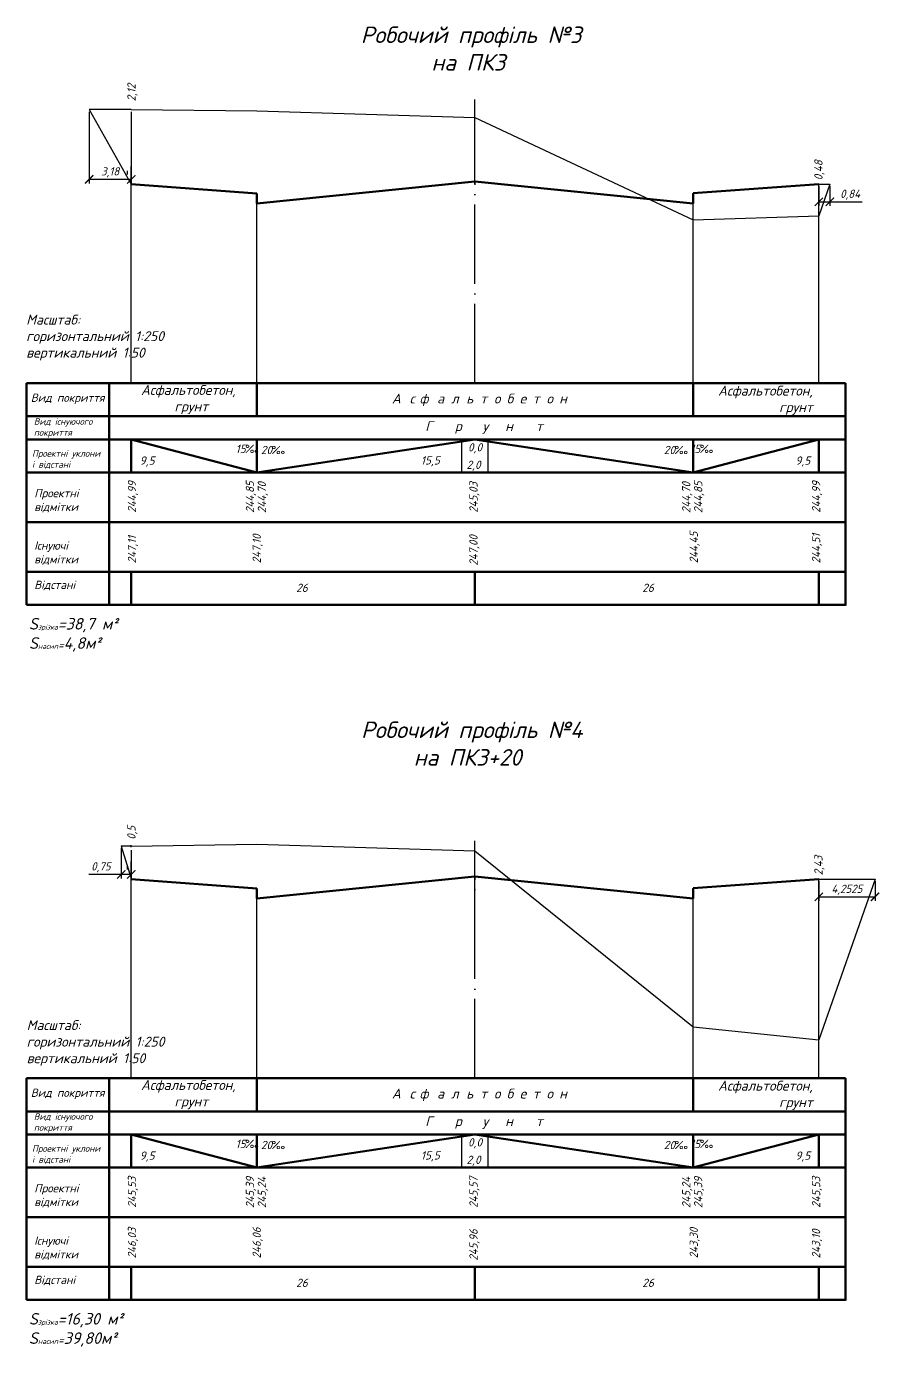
# Model space of a CAD drawing. Header units: millimetres. Extents: x -2825 to 30098, y -1816 to 5947.
# Drawn here: x -2579.9 to -2321.8, y -1810.5 to -1411.2 of the extents above; entities that cross this region are included whole.
import ezdxf

# ---------------------------------------------------------------- set-up
doc = ezdxf.new("R2010")
doc.units = ezdxf.units.MM
doc.linetypes.add('ACAD_ISO04W100', pattern=[30, 24, -3, 0, -3])
doc.layers.add('ІСНУЮЧА', color=80, linetype='Continuous')
doc.styles.add('GOST-2.304_Type-B_italic', font='GOST Common Italic.ttf')
doc.styles.add('Креслярський', font='isocpeui.ttf')
doc.styles.add('профили', font='isocpeui.ttf')
doc.dimstyles.new('Копия(2) ISO-25', dxfattribs={"dimscale": 0, "dimtxt": 2.5, "dimasz": 2.5, "dimexe": 1.25, "dimexo": 0.625, "dimtad": 1, "dimdec": 4, "dimlfac": 0.25, "dimtxsty": 'GOST-2.304_Type-B_italic', "dimblk": 'ARCHTICK', "dimcen": 2.5, "dimadec": 0, "dimazin": 0, "dimtfac": 1, "dimtdec": 4, "dimtmove": 0, "dimatfit": 3, "dimldrblk": 'DOT', "dimfxl": 1, "dimarcsym": 0})

# ---------------------------------------------------------------- blocks, each defined once
blk = doc.blocks.new('_ArchTick')
at = {"color": 0, "linetype": 'ByBlock', "const_width": 0.15}
blk.add_lwpolyline([(-0.5, -0.5), (0.5, 0.5)], dxfattribs=at)
blk = doc.blocks.new('*D749')
at = {"color": 0, "lineweight": -2, "transparency": 16777216}
for p, q in [((-2340.15, -1459.52), (-2340.15, -1465.45)), ((-2336.79, -1459.52), (-2336.79, -1465.45)), ((-2340.15, -1464.2), (-2336.79, -1464.2)), ((-2336.79, -1464.2), (-2327.03, -1464.2))]:
    blk.add_line(p, q, dxfattribs=at)
at = {"layer": 'Defpoints', "color": 0, "transparency": 16777216}
for p in [(-2340.15, -1458.89), (-2336.79, -1458.89), (-2336.79, -1464.2)]:
    blk.add_point(p, dxfattribs=at)
at = {"color": 0, "lineweight": -2, "transparency": 16777216, "xscale": 2.5, "yscale": 2.5, "zscale": 2.5, "rotation": 180}
blk.add_blockref('_ArchTick', (-2340.15, -1464.2), dxfattribs=at)
at = {"color": 0, "lineweight": -2, "transparency": 16777216, "xscale": 2.5, "yscale": 2.5, "zscale": 2.5}
blk.add_blockref('_ArchTick', (-2336.79, -1464.2), dxfattribs=at)
at = {"color": 0, "transparency": 16777216, "insert": (-2330.66, -1462.08), "char_height": 2.5, "attachment_point": 5, "style": 'GOST-2.304_Type-B_italic'}
blk.add_mtext('0,84', dxfattribs=at)
blk = doc.blocks.new('_Dot')
at = {"color": 0, "linetype": 'ByBlock', "lineweight": -2}
blk.add_line((-0.5, 0), (-1, 0), dxfattribs=at)
at = {"color": 0, "linetype": 'ByBlock', "const_width": 0.5}
blk.add_lwpolyline([(-0.25, 0, 1), (0.25, 0, 1)], format="xyb", close=True, dxfattribs=at)
blk = doc.blocks.new('*D748')
at = {"color": 0, "lineweight": -2, "transparency": 16777216}
for p, q in [((-2560.87, -1436.96), (-2560.87, -1458.67)), ((-2548.15, -1436.96), (-2548.15, -1458.67)), ((-2548.15, -1457.42), (-2560.87, -1457.42))]:
    blk.add_line(p, q, dxfattribs=at)
at = {"layer": 'Defpoints', "color": 0, "transparency": 16777216}
for p in [(-2560.87, -1436.34), (-2548.15, -1436.34), (-2560.87, -1457.42)]:
    blk.add_point(p, dxfattribs=at)
at = {"color": 0, "lineweight": -2, "transparency": 16777216, "xscale": 2.5, "yscale": 2.5, "zscale": 2.5, "rotation": 180}
blk.add_blockref('_ArchTick', (-2560.87, -1457.42), dxfattribs=at)
at = {"color": 0, "lineweight": -2, "transparency": 16777216, "xscale": 2.5, "yscale": 2.5, "zscale": 2.5}
blk.add_blockref('_ArchTick', (-2548.15, -1457.42), dxfattribs=at)
at = {"color": 0, "transparency": 16777216, "insert": (-2554.51, -1455.29), "char_height": 2.5, "attachment_point": 5, "style": 'GOST-2.304_Type-B_italic'}
blk.add_mtext('3,18', dxfattribs=at)
blk = doc.blocks.new('*D750')
at = {"color": 0, "lineweight": -2, "transparency": 16777216}
for p, q in [((-2340.15, -1669.75), (-2340.15, -1675.69)), ((-2323.14, -1669.75), (-2323.14, -1675.69)), ((-2340.15, -1674.44), (-2323.14, -1674.44))]:
    blk.add_line(p, q, dxfattribs=at)
at = {"layer": 'Defpoints', "color": 0, "transparency": 16777216}
for p in [(-2340.15, -1669.13), (-2323.14, -1669.13), (-2323.14, -1674.44)]:
    blk.add_point(p, dxfattribs=at)
at = {"color": 0, "lineweight": -2, "transparency": 16777216, "xscale": 2.5, "yscale": 2.5, "zscale": 2.5, "rotation": 180}
blk.add_blockref('_ArchTick', (-2340.15, -1674.44), dxfattribs=at)
at = {"color": 0, "lineweight": -2, "transparency": 16777216, "xscale": 2.5, "yscale": 2.5, "zscale": 2.5}
blk.add_blockref('_ArchTick', (-2323.14, -1674.44), dxfattribs=at)
at = {"color": 0, "transparency": 16777216, "insert": (-2331.65, -1672.31), "char_height": 2.5, "attachment_point": 5, "style": 'GOST-2.304_Type-B_italic'}
blk.add_mtext('4,2525', dxfattribs=at)
blk = doc.blocks.new('*D751')
at = {"color": 0, "lineweight": -2, "transparency": 16777216}
for p, q in [((-2551.15, -1659.75), (-2551.15, -1668.9)), ((-2548.15, -1660.35), (-2548.15, -1668.9)), ((-2551.15, -1667.65), (-2560.99, -1667.65)), ((-2548.15, -1667.65), (-2551.15, -1667.65))]:
    blk.add_line(p, q, dxfattribs=at)
at = {"layer": 'Defpoints', "color": 0, "transparency": 16777216}
for p in [(-2551.15, -1659.12), (-2548.15, -1659.72), (-2551.15, -1667.65)]:
    blk.add_point(p, dxfattribs=at)
at = {"color": 0, "lineweight": -2, "transparency": 16777216, "xscale": 2.5, "yscale": 2.5, "zscale": 2.5, "rotation": 180}
blk.add_blockref('_ArchTick', (-2551.15, -1667.65), dxfattribs=at)
at = {"color": 0, "lineweight": -2, "transparency": 16777216, "xscale": 2.5, "yscale": 2.5, "zscale": 2.5}
blk.add_blockref('_ArchTick', (-2548.15, -1667.65), dxfattribs=at)
at = {"color": 0, "transparency": 16777216, "insert": (-2557.32, -1665.52), "char_height": 2.5, "attachment_point": 5, "style": 'GOST-2.304_Type-B_italic'}
blk.add_mtext('0,75', dxfattribs=at)

msp = doc.modelspace()

# ---------------------------------------------------------------- linework, layer by layer
for p, q in [((-2444.15159, -1438.68813), (-2444.15159, -1433.31297)), ((-2548.15159, -1436.3394), (-2560.87159, -1436.3394)), ((-2560.87159, -1436.3394), (-2548.15159, -1458.89262)), ((-2444.15159, -1447.32227), (-2444.15159, -1438.68813)), ((-2548.15159, -1519.09628), (-2548.15159, -1453.52813)), ((-2549.35159, -1454.88813), (-2549.35159, -1455.97191)), ((-2444.15159, -1458.08813), (-2444.15159, -1459.08813)), ((-2340.15159, -1519.09628), (-2340.15159, -1458.89262)), ((-2340.15159, -1458.89262), (-2336.79159, -1458.89262)), ((-2336.79159, -1458.89262), (-2340.15159, -1468.48813)), ((-2340.15159, -1460.88813), (-2340.15159, -1459.88813)), ((-2510.15159, -1519.15878), (-2510.15159, -1464.68813)), ((-2378.15159, -1519.15878), (-2378.15159, -1461.62563)), ((-2378.15159, -1478.68813), (-2378.15159, -1469.68813)), ((-2448.15159, -1546.09628), (-2448.15159, -1536.09628)), ((-2440.15159, -1546.09628), (-2440.15159, -1536.09628)), ((-2548.15159, -1659.12069), (-2551.15159, -1659.12069)), ((-2551.15159, -1659.12069), (-2548.15159, -1668.89949)), ((-2548.15159, -1659.42069), (-2548.15159, -1658.82069)), ((-2444.15159, -1679.72069), (-2444.15159, -1660.52069)), ((-2549.35159, -1665.12069), (-2549.35159, -1666.20447)), ((-2548.15159, -1729.32884), (-2548.15159, -1663.76069)), ((-2444.15159, -1668.32069), (-2444.15159, -1669.32069)), ((-2340.15159, -1729.32884), (-2340.15159, -1669.12519)), ((-2340.15159, -1669.12519), (-2336.79159, -1669.12519)), ((-2340.15159, -1669.12519), (-2323.14159, -1669.12519)), ((-2323.14159, -1669.12519), (-2340.15159, -1717.72069)), ((-2378.15159, -1729.39134), (-2378.15159, -1671.85819)), ((-2340.15159, -1671.12069), (-2340.15159, -1670.12069)), ((-2510.15159, -1729.39134), (-2510.15159, -1674.92069)), ((-2378.15159, -1688.92069), (-2378.15159, -1679.92069)), ((-2378.15159, -1719.72069), (-2378.15159, -1713.72069)), ((-2340.15159, -1719.72069), (-2340.15159, -1717.72069)), ((-2448.15159, -1756.32884), (-2448.15159, -1746.32884)), ((-2440.15159, -1756.32884), (-2440.15159, -1746.32884))]:
    msp.add_line(p, q)
at = {"linetype": 'ACAD_ISO04W100'}
for p, q in [((-2444.15159, -1519.09628), (-2444.15159, -1447.32227)), ((-2444.15159, -1519.09628), (-2444.15159, -1447.32227)), ((-2444.15159, -1729.32884), (-2444.15159, -1657.55484)), ((-2444.15159, -1729.32884), (-2444.15159, -1657.55484))]:
    msp.add_line(p, q, dxfattribs=at)
at = {"lineweight": 50}
for p, q in [((-2510.15159, -1461.68813), (-2548.15159, -1458.89262)), ((-2444.15159, -1458.08813), (-2510.15159, -1464.68813)), ((-2444.15159, -1458.08813), (-2378.15159, -1464.68813)), ((-2378.15159, -1461.62563), (-2340.15159, -1458.89262)), ((-2510.15159, -1464.68813), (-2510.15159, -1461.68813)), ((-2378.15159, -1464.68813), (-2378.15159, -1461.68813)), ((-2554.85408, -1519.09628), (-2579.85408, -1519.09628)), ((-2579.85408, -1519.09628), (-2579.85408, -1586.09628)), ((-2554.85408, -1529.09628), (-2554.85408, -1519.09628)), ((-2554.85408, -1519.09628), (-2444.15159, -1519.09628)), ((-2510.15159, -1529.15878), (-2510.15159, -1519.15878)), ((-2332.03248, -1519.09628), (-2444.15159, -1519.09628)), ((-2378.15159, -1529.09628), (-2378.15159, -1519.09628)), ((-2332.03248, -1519.09628), (-2332.03248, -1586.28036)), ((-2554.85408, -1529.09628), (-2579.85408, -1529.09628)), ((-2570.81216, -1529.09628), (-2444.15159, -1529.09628)), ((-2554.85408, -1536.09628), (-2554.85408, -1529.09628)), ((-2332.03248, -1529.09628), (-2444.15159, -1529.09628)), ((-2554.85408, -1536.09628), (-2579.85408, -1536.09628)), ((-2570.81216, -1536.09628), (-2444.15159, -1536.09628)), ((-2554.85408, -1546.09628), (-2554.85408, -1536.09628)), ((-2510.15159, -1546.09628), (-2548.15159, -1536.09628)), ((-2548.15159, -1536.09628), (-2548.15159, -1546.09628)), ((-2510.15159, -1536.09628), (-2510.15159, -1546.09628)), ((-2510.15159, -1546.09628), (-2444.15159, -1536.09628)), ((-2332.03248, -1536.09628), (-2444.15159, -1536.09628)), ((-2378.15159, -1546.09628), (-2444.15159, -1536.09628)), ((-2378.15159, -1536.09628), (-2378.15159, -1546.09628)), ((-2378.15159, -1546.09628), (-2340.15159, -1536.09628)), ((-2340.15159, -1536.09628), (-2340.15159, -1546.09628)), ((-2554.85408, -1546.09628), (-2579.85408, -1546.09628)), ((-2570.81216, -1546.09628), (-2444.15159, -1546.09628)), ((-2554.85408, -1561.09628), (-2554.85408, -1546.09628)), ((-2467.35159, -1546.09628), (-2491.35159, -1546.09628)), ((-2444.15159, -1546.09628), (-2467.35159, -1546.09628)), ((-2332.03248, -1546.09628), (-2444.15159, -1546.09628)), ((-2444.15159, -1546.09628), (-2420.95159, -1546.09628)), ((-2420.95159, -1546.09628), (-2396.95159, -1546.09628)), ((-2554.85408, -1561.09628), (-2579.85408, -1561.09628)), ((-2570.81216, -1561.09628), (-2444.15159, -1561.09628)), ((-2554.85408, -1576.09628), (-2554.85408, -1561.09628)), ((-2332.03248, -1561.09628), (-2444.15159, -1561.09628)), ((-2554.85408, -1576.09628), (-2579.85408, -1576.09628)), ((-2570.81216, -1576.09628), (-2444.15159, -1576.09628)), ((-2554.85408, -1586.09628), (-2554.85408, -1576.09628)), ((-2548.15159, -1586.09628), (-2548.15159, -1576.09628)), ((-2444.15159, -1586.09628), (-2444.15159, -1576.09628)), ((-2332.03248, -1576.09628), (-2444.15159, -1576.09628)), ((-2444.15159, -1586.09628), (-2444.15159, -1576.09628)), ((-2340.15159, -1586.09628), (-2340.15159, -1576.09628)), ((-2579.85408, -1586.09628), (-2554.85408, -1586.09628)), ((-2570.81216, -1586.09628), (-2444.15159, -1586.09628)), ((-2544.15159, -1586.09628), (-2444.15159, -1586.09628)), ((-2344.15159, -1586.09628), (-2444.15159, -1586.09628)), ((-2332.03248, -1586.09628), (-2444.15159, -1586.09628)), ((-2510.15159, -1671.92069), (-2548.15159, -1669.12519)), ((-2444.15159, -1668.32069), (-2510.15159, -1674.92069)), ((-2444.15159, -1668.32069), (-2378.15159, -1674.92069)), ((-2378.15159, -1671.85819), (-2340.15159, -1669.12519)), ((-2510.15159, -1674.92069), (-2510.15159, -1671.92069)), ((-2378.15159, -1674.92069), (-2378.15159, -1671.92069)), ((-2554.85408, -1729.32884), (-2579.85408, -1729.32884)), ((-2579.85408, -1729.32884), (-2579.85408, -1796.32884)), ((-2554.85408, -1739.32884), (-2554.85408, -1729.32884)), ((-2554.85408, -1729.32884), (-2444.15159, -1729.32884)), ((-2510.15159, -1739.39134), (-2510.15159, -1729.39134)), ((-2332.03248, -1729.32884), (-2444.15159, -1729.32884)), ((-2378.15159, -1739.32884), (-2378.15159, -1729.32884)), ((-2332.03248, -1729.32884), (-2332.03248, -1796.51292)), ((-2554.85408, -1739.32884), (-2579.85408, -1739.32884)), ((-2570.81216, -1739.32884), (-2444.15159, -1739.32884)), ((-2554.85408, -1746.32884), (-2554.85408, -1739.32884)), ((-2332.03248, -1739.32884), (-2444.15159, -1739.32884)), ((-2554.85408, -1746.32884), (-2579.85408, -1746.32884)), ((-2570.81216, -1746.32884), (-2444.15159, -1746.32884)), ((-2554.85408, -1756.32884), (-2554.85408, -1746.32884)), ((-2510.15159, -1756.32884), (-2548.15159, -1746.32884)), ((-2548.15159, -1746.32884), (-2548.15159, -1756.32884)), ((-2510.15159, -1746.32884), (-2510.15159, -1756.32884)), ((-2510.15159, -1756.32884), (-2444.15159, -1746.32884)), ((-2332.03248, -1746.32884), (-2444.15159, -1746.32884)), ((-2378.15159, -1756.32884), (-2444.15159, -1746.32884)), ((-2378.15159, -1746.32884), (-2378.15159, -1756.32884)), ((-2378.15159, -1756.32884), (-2340.15159, -1746.32884)), ((-2340.15159, -1746.32884), (-2340.15159, -1756.32884)), ((-2554.85408, -1756.32884), (-2579.85408, -1756.32884)), ((-2570.81216, -1756.32884), (-2444.15159, -1756.32884)), ((-2554.85408, -1771.32884), (-2554.85408, -1756.32884)), ((-2467.35159, -1756.32884), (-2491.35159, -1756.32884)), ((-2444.15159, -1756.32884), (-2467.35159, -1756.32884)), ((-2332.03248, -1756.32884), (-2444.15159, -1756.32884)), ((-2444.15159, -1756.32884), (-2420.95159, -1756.32884)), ((-2420.95159, -1756.32884), (-2396.95159, -1756.32884)), ((-2554.85408, -1771.32884), (-2579.85408, -1771.32884)), ((-2570.81216, -1771.32884), (-2444.15159, -1771.32884)), ((-2554.85408, -1786.32884), (-2554.85408, -1771.32884)), ((-2332.03248, -1771.32884), (-2444.15159, -1771.32884)), ((-2554.85408, -1786.32884), (-2579.85408, -1786.32884)), ((-2570.81216, -1786.32884), (-2444.15159, -1786.32884)), ((-2554.85408, -1796.32884), (-2554.85408, -1786.32884)), ((-2548.15159, -1796.32884), (-2548.15159, -1786.32884)), ((-2444.15159, -1796.32884), (-2444.15159, -1786.32884)), ((-2332.03248, -1786.32884), (-2444.15159, -1786.32884)), ((-2444.15159, -1796.32884), (-2444.15159, -1786.32884)), ((-2340.15159, -1796.32884), (-2340.15159, -1786.32884)), ((-2579.85408, -1796.32884), (-2554.85408, -1796.32884)), ((-2570.81216, -1796.32884), (-2444.15159, -1796.32884)), ((-2544.15159, -1796.32884), (-2444.15159, -1796.32884)), ((-2344.15159, -1796.32884), (-2444.15159, -1796.32884)), ((-2332.03248, -1796.32884), (-2444.15159, -1796.32884))]:
    msp.add_line(p, q, dxfattribs=at)
at = {"layer": 'ІСНУЮЧА'}
for p, q in [((-2548.15159, -1436.3394), (-2510.15159, -1436.68813)), ((-2510.15159, -1436.68813), (-2444.15159, -1438.68813)), ((-2444.15159, -1438.68813), (-2378.15159, -1469.68813)), ((-2378.15159, -1469.68813), (-2340.15159, -1468.48813)), ((-2548.15159, -1659.12069), (-2510.15159, -1658.52069)), ((-2510.15159, -1658.52069), (-2444.15159, -1660.52069)), ((-2444.15159, -1660.52069), (-2378.15159, -1713.72069)), ((-2378.15159, -1713.72069), (-2340.15159, -1717.72069))]:
    msp.add_line(p, q, dxfattribs=at)

# ---------------------------------------------------------------- texts
at = {"style": 'профили'}
for s, insert, char_height, width, attachment_point in [('\\pi2.1456;Робочий профіль №3\\P\\pi23.521;на ПК3  ', (-2480.84978, -1411.19422), 5, 70.4919315, 1), ('Масштаб:\\Pгоризонтальний 1:250\\Pвертикальний 1:50', (-2579.91412, -1498.34761), 3, 43.9072312, 1), ('\\pi-1.6245;Асфальтобетон, \\P\\pi8.5028;грунт', (-2543.57216, -1519.62557), 3, 28.1668809, 1), ('Асфальтобетон, грунт', (-2341.97729, -1519.83808), 3, 30.4937854, 3), ('Вид покриття', (-2578.52396, -1522.2234), 2.5, 23.434852, 1), ('{\\T2;Асфальтобетон}', (-2469.30116, -1522.2234), 3, 31.499909, 1), ('Вид існуючого покриття', (-2577.59971, -1529.65912), 2, 23.434852, 1), ('{\\T4;Грунт}', (-2459.21037, -1530.58182), 3, 41.2951675, 1), ('0,0', (-2441.99299, -1537.21546), 2.5, 4.0301839, 3), ('Проектні уклони \\Pі відстані', (-2578.15502, -1539.32858), 2, 27.4808663, 1), ('9,5', (-2545.58568, -1541.2388), 2.5, 4.0301839, 1), ('15{\\fISOCPEUR|b0|i0|c204|p34;‰}', (-2516.5774, -1537.69008), 2.5, 4.0301839, 1), ('20{\\fISOCPEUR|b0|i0|c204|p34;‰}', (-2508.94352, -1538.0314), 2.5, 4.0301839, 1), ('15,5', (-2460.53445, -1541.1763), 2.5, 4.0301839, 1), ('20{\\fISOCPEUR|b0|i0|c204|p34;‰}', (-2379.35967, -1538.0314), 2.5, 4.0301839, 3), ('15{\\fISOCPEUR|b0|i0|c204|p34;‰}', (-2371.72579, -1537.69008), 2.5, 4.0301839, 3), ('9,5', (-2342.7175, -1541.2388), 2.5, 4.0301839, 3), ('2,0', (-2446.71753, -1542.51248), 2.5, 4.0301839, 1), ('Проектні\\Pвідмітки', (-2577.47972, -1551.08839), 2.5, 23.434852, 1), ('Існуючі\\Pвідмітки', (-2577.47972, -1566.93056), 2.5, 23.434852, 1), ('Відстані', (-2577.47972, -1578.824), 2.5, 23.434852, 1), ('26', (-2498.25791, -1579.72513), 2.5, 4.0301839, 1), ('26', (-2390.04527, -1579.72513), 2.5, 4.0301839, 3), ('\\pi2.2403;Робочий профіль №4\\P\\pi18.17;на ПК3+20  ', (-2480.84978, -1621.42678), 5, 70.4919315, 1), ('Масштаб:\\Pгоризонтальний 1:250\\Pвертикальний 1:50', (-2579.77459, -1711.75916), 3, 43.9072312, 1), ('Вид покриття', (-2578.52396, -1732.45596), 2.5, 23.434852, 1), ('\\pi-1.6245;Асфальтобетон, \\P\\pi8.5028;грунт', (-2543.57216, -1729.85813), 3, 28.1668809, 1), ('{\\T2;Асфальтобетон}', (-2469.30116, -1732.45596), 3, 31.499909, 1), ('Асфальтобетон, грунт', (-2341.97729, -1730.07064), 3, 30.4937854, 3), ('Вид існуючого покриття', (-2577.59971, -1739.89168), 2, 23.434852, 1), ('{\\T4;Грунт}', (-2459.21037, -1740.81438), 3, 41.2951675, 1), ('15{\\fISOCPEUR|b0|i0|c204|p34;‰}', (-2516.5774, -1747.92264), 2.5, 4.0301839, 1), ('20{\\fISOCPEUR|b0|i0|c204|p34;‰}', (-2508.94352, -1748.26396), 2.5, 4.0301839, 1), ('0,0', (-2441.99299, -1747.44802), 2.5, 4.0301839, 3), ('20{\\fISOCPEUR|b0|i0|c204|p34;‰}', (-2379.35967, -1748.26396), 2.5, 4.0301839, 3), ('15{\\fISOCPEUR|b0|i0|c204|p34;‰}', (-2371.72579, -1747.92264), 2.5, 4.0301839, 3), ('Проектні уклони \\Pі відстані', (-2578.15502, -1749.56114), 2, 27.4808663, 1), ('9,5', (-2545.58568, -1751.47136), 2.5, 4.0301839, 1), ('15,5', (-2460.53445, -1751.40886), 2.5, 4.0301839, 1), ('2,0', (-2446.71753, -1752.74504), 2.5, 4.0301839, 1), ('9,5', (-2342.7175, -1751.47136), 2.5, 4.0301839, 3), ('Проектні\\Pвідмітки', (-2577.47972, -1761.32095), 2.5, 23.434852, 1), ('Існуючі\\Pвідмітки', (-2577.47972, -1777.16312), 2.5, 23.434852, 1), ('Відстані', (-2577.47972, -1789.05657), 2.5, 23.434852, 1), ('26', (-2498.25791, -1789.95769), 2.5, 4.0301839, 1), ('26', (-2390.04527, -1789.95769), 2.5, 4.0301839, 3)]:
    msp.add_mtext(s, dxfattribs=dict(at, insert=insert, char_height=char_height, width=width, attachment_point=attachment_point))
at = {"char_height": 2.5, "rotation": 90, "style": 'GOST-2.304_Type-B_italic'}
for s, insert, attachment_point in [('2,12', (-2549.32507, -1433.80038), 1), ('0,48', (-2341.5072, -1457.6936), 1), ('244,99', (-2549.16894, -1558.26185), 1), ('244,85', (-2513.48687, -1558.32435), 1), ('244,70', (-2509.87407, -1558.32435), 1), ('245,03', (-2445.86061, -1558.26185), 1), ('244,70', (-2378.42911, -1558.32435), 7), ('244,85', (-2374.81631, -1558.32435), 7), ('244,99', (-2339.13424, -1558.26185), 7), ('247,11', (-2549.16894, -1573.5636), 1), ('247,10', (-2511.43617, -1573.5636), 1), ('247,00', (-2445.86061, -1574.24377), 1), ('244,45', (-2376.14383, -1573.5636), 7), ('244,51', (-2339.13424, -1573.5636), 7), ('0,5', (-2549.32507, -1657.16248), 1), ('2,43', (-2341.5072, -1667.92616), 1), ('245,53', (-2549.16894, -1768.49441), 1), ('245,39', (-2513.48687, -1768.55691), 1), ('245,24', (-2509.87407, -1768.55691), 1), ('245,57', (-2445.86061, -1768.49441), 1), ('245,24', (-2378.42911, -1768.55691), 7), ('245,39', (-2374.81631, -1768.55691), 7), ('245,53', (-2339.13424, -1768.49441), 7), ('246,03', (-2549.16894, -1783.79616), 1), ('246,06', (-2511.43617, -1783.79616), 1), ('245,96', (-2445.86061, -1784.47633), 1), ('243,30', (-2376.14383, -1783.79616), 7), ('243,10', (-2339.13424, -1783.79616), 7)]:
    msp.add_mtext_dynamic_manual_height_columns(s, width=9.353835, gutter_width=12.5, heights=[0], dxfattribs=dict(at, insert=insert, attachment_point=attachment_point))
at = {"color": 1, "char_height": 2.5, "width": 69.4238126, "attachment_point": 1, "style": 'Креслярський'}
for s, insert in [(' {\\H1.4x;S\\H0.42857x;зрізка\\H2.3333x;=38,7\\H0.99998x; м²}\\P {\\H1.4x;S\\H0.42857x;насип}={\\H1.4x;4,8м²}', (-2580.7057, -1590.10737)), (' {\\H1.4x;S\\H0.42857x;зрізка\\H2.3333x;=16,30\\H0.99998x; м²}\\P {\\H1.4x;S\\H0.42857x;насип}={\\H1.4x;39,80м²}', (-2580.7057, -1800.33993))]:
    msp.add_mtext(s, dxfattribs=dict(at, insert=insert))

# ---------------------------------------------------------------- dimensions: what is measured, and where the dimension line sits
for base, p1, p2, picture, middle in [((-2560.87159, -1457.41693), (-2548.15159, -1436.3394), (-2560.87159, -1436.3394), '*D748', (-2554.51159, -1455.29193)), ((-2336.79159, -1464.20339), (-2340.15159, -1458.89262), (-2336.79159, -1458.89262), '*D749', (-2330.6628, -1462.07839)), ((-2551.15159, -1667.64949), (-2548.15159, -1659.72069), (-2551.15159, -1659.12069), '*D751', (-2557.32015, -1665.52449)), ((-2323.14159, -1674.43595), (-2340.15159, -1669.12519), (-2323.14159, -1669.12519), '*D750', (-2331.64659, -1672.31095))]:
    dim = msp.add_linear_dim(base=base, p1=p1, p2=p2, dimstyle='Копия(2) ISO-25', override={"dimscale": 1})
    dim.commit()
    dim.dimension.update_dxf_attribs({"geometry": picture, "text_midpoint": middle})

doc.saveas('drawing.dxf')
